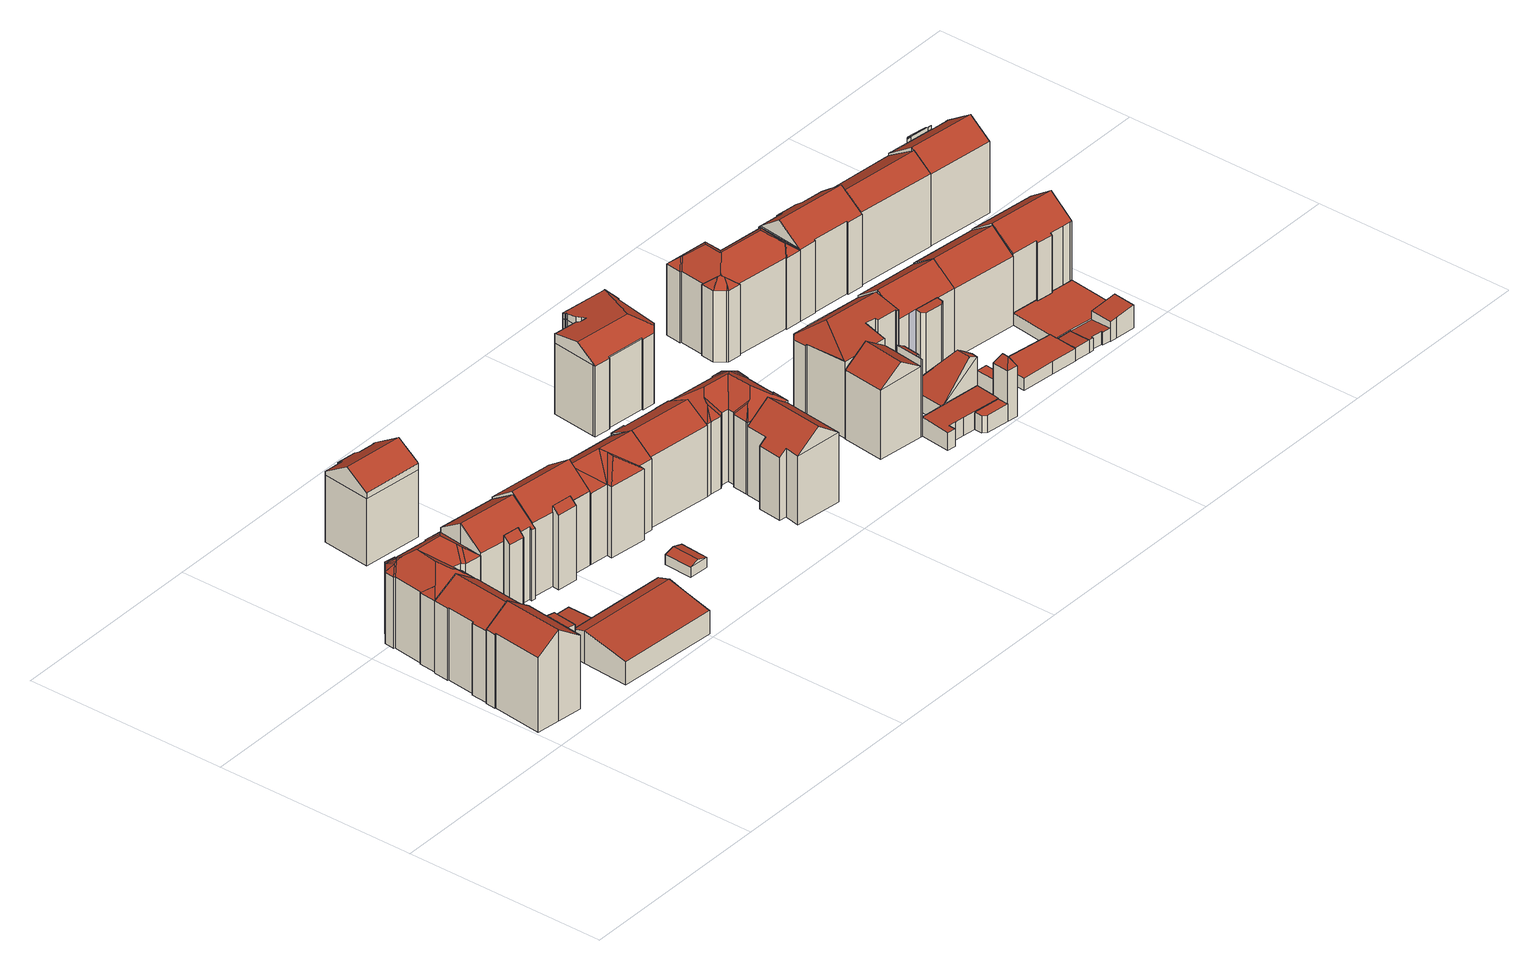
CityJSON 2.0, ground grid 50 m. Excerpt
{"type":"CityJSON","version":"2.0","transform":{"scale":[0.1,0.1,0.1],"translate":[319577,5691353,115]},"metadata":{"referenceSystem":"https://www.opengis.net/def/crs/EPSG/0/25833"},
"CityObjects":{
"building1":{"type":"Building","attributes":{"Gemeindeschluessel":14713000,"Geometrietyp2DReferenz":"3000","function":"31001_9998","roofType":"9999"},"children":["building1-1","building1-2"]},
"building1-1":{"type":"BuildingPart","attributes":{"Dachtyp_tdc":"tdcGableRoof","Dachneigung":35.08,"QualitaetDacherkennung":89,"Geometrietyp2DReferenz":"3000","roofType":"3100","measuredHeight":22.83},"parents":["building1"],"geometry":[{"type":"MultiSurface","lod":"2","boundaries":[[[0,1,2,3]],[[1,4,5,2]],[[4,6,7,5]],[[6,8,9,7]],[[8,10,11,9]],[[12,13,14,15]],[[13,16,17,14]],[[16,18,19,17]],[[18,0,3,19]],[[13,12,10,8,6]],[[6,4,1,0,18,16,13]],[[3,2,5,7,9,11,15,14,17,19]],[[15,11,10,12]]],"semantics":{"surfaces":[{"type":"WallSurface"},{"type":"RoofSurface"},{"type":"GroundSurface"},{"type":"ClosureSurface"}],"values":[0,0,0,0,0,0,0,0,0,1,1,2,3]}}]},
"building1-2":{"type":"BuildingPart","attributes":{"Dachtyp_tdc":"tdcPolyFlatRoof","Dachneigung":3.97,"QualitaetDacherkennung":92,"Geometrietyp2DReferenz":"3000","roofType":"2100","measuredHeight":18.57},"parents":["building1"],"geometry":[{"type":"MultiSurface","lod":"2","boundaries":[[[20,11,10]],[[20,21,22,11]],[[21,23,24,22]],[[23,25,26,27,24]],[[28,29,30,31,32]],[[29,33,12,15,30]],[[33,29,28,25,23,21,20]],[[11,22,24,27,31,30,15,31,27]],[[32,26,25,28]],[[31,27,26,32]],[[20,10,26,32,12,33]],[[10,11,27,26]],[[32,31,15,12]]],"semantics":{"surfaces":[{"type":"WallSurface"},{"type":"RoofSurface"},{"type":"GroundSurface"},{"type":"ClosureSurface"}],"values":[0,0,0,0,0,0,1,2,0,3,0,3,3]}}]},
"building2":{"type":"Building","attributes":{"Dachtyp_tdc":"tdcGableRoof","Gemeindeschluessel":14713000,"Dachneigung":35.53,"QualitaetDacherkennung":88,"Geometrietyp2DReferenz":"3000","function":"31001_9998","roofType":"3100","measuredHeight":21.84},"geometry":[{"type":"MultiSurface","lod":"2","boundaries":[[[34,35,36,37]],[[35,38,39,36]],[[38,40,41,39]],[[40,42,43,41]],[[42,44,45,43]],[[44,46,47,45]],[[46,48,49,47]],[[48,50,51,49]],[[50,52,53,51]],[[52,54,55,53]],[[54,56,57,55]],[[56,58,59,57]],[[58,34,37,59]],[[54,52,50,48,46,44,42,40,38,35]],[[35,34,58,56,54]],[[37,36,39,41,43,45,47,49,51,53,55,57,59]]],"semantics":{"surfaces":[{"type":"WallSurface"},{"type":"RoofSurface"},{"type":"GroundSurface"}],"values":[0,0,0,0,0,0,0,0,0,0,0,0,0,1,1,2]}}]},
"building3":{"type":"Building","attributes":{"Dachtyp_tdc":"tdcFreeFormRoof","Gemeindeschluessel":14713000,"Dachneigung":38.78,"QualitaetDacherkennung":49,"Geometrietyp2DReferenz":"3000","function":"31001_9998","roofType":"5000","measuredHeight":22.34},"geometry":[{"type":"MultiSurface","lod":"2","boundaries":[[[60,61,62,63]],[[61,64,65,62]],[[64,66,67,65]],[[66,68,69,67]],[[68,70,71,69]],[[70,72,73,71]],[[72,74,75,73]],[[74,76,77,75]],[[76,78,79,77]],[[78,80,81,79]],[[80,82,83,81]],[[82,84,85,83]],[[84,86,87,85]],[[86,88,89,87]],[[88,90,91,89]],[[90,92,93,91]],[[92,94,95,93]],[[94,96,97,95]],[[96,98,99,97]],[[98,50,100,99]],[[50,101,102,100]],[[101,103,104,102]],[[103,60,63,104]],[[105,106,103,101]],[[107,105,101,50]],[[107,50,98]],[[108,109,110,106,105,107,98,96]],[[108,96,94]],[[109,108,94,92]],[[111,112,110,109,92,90]],[[113,114,111,90,88]],[[115,113,88,86]],[[115,86,84]],[[116,117,118,114,113,115,84,82]],[[116,82,80]],[[117,116,80,78]],[[118,117,78,76]],[[119,120,112,111,114,118,76,74]],[[121,119,74,72]],[[122,121,72,70]],[[122,70,68]],[[122,119,121]],[[119,122,68]],[[119,123,120]],[[68,123,119]],[[68,124,123]],[[66,124,68]],[[124,66,64]],[[124,64,61]],[[123,124,61,60]],[[106,110,112,120,123,60,103]],[[63,62,65,67,69,71,73,75,77,79,81,83,85,87,89,91,93,95,97,99,100,102,104]]],"semantics":{"surfaces":[{"type":"WallSurface"},{"type":"RoofSurface"},{"type":"GroundSurface"}],"values":[0,0,0,0,0,0,0,0,0,0,0,0,0,0,0,0,0,0,0,0,0,0,0,1,1,1,1,1,1,1,1,1,1,1,1,1,1,1,1,1,1,1,1,1,1,1,1,1,1,1,1,2]}}]},
"building4":{"type":"Building","attributes":{"Gemeindeschluessel":14713000,"Geometrietyp2DReferenz":"3000","function":"31001_9998","roofType":"9999"},"children":["building4-1","building4-2"]},
"building4-1":{"type":"BuildingPart","attributes":{"Dachtyp_tdc":"tdcGableRoof","Dachneigung":11.48,"QualitaetDacherkennung":25,"Geometrietyp2DReferenz":"3000","roofType":"3100","measuredHeight":8.12},"parents":["building4"],"geometry":[{"type":"MultiSurface","lod":"2","boundaries":[[[125,126,127,128]],[[126,129,130,127]],[[129,131,132,130]],[[131,133,134,132]],[[133,135,136,134]],[[135,137,138,139,136]],[[140,125,128,141,142]],[[135,133,131,129,126]],[[126,125,140,137,135]],[[128,127,130,132,134,136,139,141]],[[140,142,138,137]],[[142,141,139,138]]],"semantics":{"surfaces":[{"type":"WallSurface"},{"type":"RoofSurface"},{"type":"GroundSurface"},{"type":"ClosureSurface"}],"values":[0,0,0,0,0,0,0,1,1,2,0,3]}}]},
"building4-2":{"type":"BuildingPart","attributes":{"Dachtyp_tdc":"tdcPolyFlatRoof","Dachneigung":3.43,"QualitaetDacherkennung":78,"Geometrietyp2DReferenz":"3000","roofType":"2100","measuredHeight":3.87},"parents":["building4"],"geometry":[{"type":"MultiSurface","lod":"2","boundaries":[[[143,142,141,144]],[[138,145,146,139]],[[145,143,144,146]],[[145,138,142,143]],[[144,141,139,146]],[[139,141,142,138]]],"semantics":{"surfaces":[{"type":"WallSurface"},{"type":"RoofSurface"},{"type":"GroundSurface"},{"type":"ClosureSurface"}],"values":[0,0,0,1,2,3]}}]},
"building5":{"type":"Building","attributes":{"name":"Ahmadiyya Gemeinde","Gemeindeschluessel":14713000,"Geometrietyp2DReferenz":"3000","function":"31001_3045","roofType":"9999"},"children":["building5-1","building5-2"]},
"building5-1":{"type":"BuildingPart","attributes":{"Dachtyp_tdc":"tdcPolyFlatRoof","Dachneigung":39.02,"QualitaetDacherkennung":38,"Geometrietyp2DReferenz":"3000","roofType":"2100","measuredHeight":19.57},"parents":["building5"],"geometry":[{"type":"MultiSurface","lod":"2","boundaries":[[[147,148,149]],[[147,150,151,148]],[[150,152,153,151]],[[152,154,155,153]],[[154,156,157,158,155]],[[154,152,150,147,156]],[[158,148,151,153,155]],[[147,149,157,156]],[[149,148,158,157]]],"semantics":{"surfaces":[{"type":"WallSurface"},{"type":"RoofSurface"},{"type":"GroundSurface"},{"type":"ClosureSurface"}],"values":[0,0,0,0,0,1,2,0,3]}}]},
"building5-2":{"type":"BuildingPart","attributes":{"Dachtyp_tdc":"tdcGableRoof","Dachneigung":38.33,"QualitaetDacherkennung":83,"Geometrietyp2DReferenz":"3000","roofType":"3100","measuredHeight":22.85},"parents":["building5"],"geometry":[{"type":"MultiSurface","lod":"2","boundaries":[[[159,160,161,162]],[[160,149,148,161]],[[157,163,164,158]],[[163,165,166,164]],[[165,167,168,166]],[[167,169,170,168]],[[169,171,172,170]],[[171,173,174,172]],[[173,175,176,174]],[[175,159,162,176]],[[171,169,167,165]],[[165,163,157,149,160,159,175,173,171]],[[162,161,148,158,164,166,168,170,172,174,176]],[[158,148,149,157]]],"semantics":{"surfaces":[{"type":"WallSurface"},{"type":"RoofSurface"},{"type":"GroundSurface"},{"type":"ClosureSurface"}],"values":[0,0,0,0,0,0,0,0,0,0,1,1,2,3]}}]},
"building6":{"type":"Building","attributes":{"Dachtyp_tdc":"tdcFreeFormRoof","Gemeindeschluessel":14713000,"Dachneigung":33.51,"QualitaetDacherkennung":82,"Geometrietyp2DReferenz":"3000","function":"31001_9998","roofType":"5000","measuredHeight":22.11},"geometry":[{"type":"MultiSurface","lod":"2","boundaries":[[[177,178,179,180]],[[178,181,182,179]],[[181,183,184,182]],[[183,185,186,184]],[[185,187,188,186]],[[187,189,190,188]],[[189,191,192,190]],[[191,193,194,192]],[[193,195,196,194]],[[195,197,198,196]],[[197,199,200,198]],[[199,177,180,200]],[[201,202,203,204,205]],[[206,207,183,181,208,209,203,202,210,211,212]],[[187,206,212,189]],[[189,212,211,191]],[[191,211,210,193]],[[193,210,202,201,195]],[[199,204,203,209,177]],[[177,209,208,178]],[[178,208,181]],[[185,207,206,187]],[[183,207,185]],[[197,205,204,199]],[[195,201,205,197]],[[180,179,182,184,186,188,190,192,194,196,198,200]]],"semantics":{"surfaces":[{"type":"WallSurface"},{"type":"RoofSurface"},{"type":"GroundSurface"}],"values":[0,0,0,0,0,0,0,0,0,0,0,0,1,1,0,0,0,0,0,0,0,0,0,0,0,2]}}]},
"building7":{"type":"Building","attributes":{"Gemeindeschluessel":14713000,"Geometrietyp2DReferenz":"3000","function":"31001_9998","roofType":"9999"},"children":["building7-1","building7-2"]},
"building7-1":{"type":"BuildingPart","attributes":{"Dachtyp_tdc":"tdcGableRoof","Dachneigung":39.37,"QualitaetDacherkennung":83,"Geometrietyp2DReferenz":"3000","roofType":"3100","measuredHeight":23.55},"parents":["building7"],"geometry":[{"type":"MultiSurface","lod":"2","boundaries":[[[213,214,215,216]],[[214,217,218,215]],[[219,220,174,221]],[[220,222,170,174]],[[222,213,216,170]],[[223,224,225,226]],[[217,227,214,225,224,220,219]],[[214,227,217]],[[213,226,225,214]],[[222,223,226,213]],[[220,224,223,222]],[[216,215,218,221,174,170]],[[221,218,217,219]]],"semantics":{"surfaces":[{"type":"WallSurface"},{"type":"RoofSurface"},{"type":"GroundSurface"},{"type":"ClosureSurface"}],"values":[0,0,0,0,0,1,1,0,0,0,0,2,3]}}]},
"building7-2":{"type":"BuildingPart","attributes":{"Dachtyp_tdc":"tdcPolyFlatRoof","Dachneigung":39.2,"QualitaetDacherkennung":41,"Geometrietyp2DReferenz":"3000","roofType":"2100","measuredHeight":20.17},"parents":["building7"],"geometry":[{"type":"MultiSurface","lod":"2","boundaries":[[[228,229,219,221,230]],[[231,232,233,218,217]],[[232,228,230,233]],[[232,231,229,228]],[[230,221,218,233]],[[217,219,229,231]],[[217,218,221,219]]],"semantics":{"surfaces":[{"type":"WallSurface"},{"type":"RoofSurface"},{"type":"GroundSurface"},{"type":"ClosureSurface"}],"values":[0,0,0,1,2,0,3]}}]},
"building8":{"type":"Building","attributes":{"Dachtyp_tdc":"tdcGableRoof","Gemeindeschluessel":14713000,"Dachneigung":14.8,"QualitaetDacherkennung":94,"Geometrietyp2DReferenz":"3000","function":"31001_9998","roofType":"3100","measuredHeight":3.14},"geometry":[{"type":"MultiSurface","lod":"2","boundaries":[[[234,235,236,237]],[[235,238,239,236]],[[238,240,241,239]],[[240,234,237,241]],[[238,235,242]],[[234,240,243]],[[235,234,243,242]],[[240,238,242,243]],[[237,236,239,241]]],"semantics":{"surfaces":[{"type":"WallSurface"},{"type":"RoofSurface"},{"type":"GroundSurface"}],"values":[0,0,0,0,0,0,1,1,2]}}]},
"building9":{"type":"Building","attributes":{"Dachtyp_tdc":"tdcFreeFormRoof","Gemeindeschluessel":14713000,"Dachneigung":35.91,"QualitaetDacherkennung":57,"Geometrietyp2DReferenz":"3000","function":"31001_9998","roofType":"5000","measuredHeight":22.12},"geometry":[{"type":"MultiSurface","lod":"2","boundaries":[[[244,245,246,247]],[[245,248,249,246]],[[248,250,215,249]],[[250,251,216,215]],[[251,252,253,216]],[[252,254,255,253]],[[254,256,257,255]],[[256,258,259,257]],[[258,260,261,259]],[[260,244,247,261]],[[262,263,264,265,260,258]],[[266,262,258,256]],[[266,254,252]],[[254,266,256]],[[267,263,262,266,252,251]],[[267,251,250]],[[263,245,264]],[[267,245,263]],[[267,248,245]],[[248,267,250]],[[265,264,245,244]],[[265,244,260]],[[247,246,249,215,216,253,255,257,259,261]]],"semantics":{"surfaces":[{"type":"WallSurface"},{"type":"RoofSurface"},{"type":"GroundSurface"}],"values":[0,0,0,0,0,0,0,0,0,0,1,1,0,0,1,0,1,1,1,1,1,1,2]}}]},
"building10":{"type":"Building","attributes":{"Dachtyp_tdc":"tdcFreeFormRoof","Gemeindeschluessel":14713000,"Dachneigung":32.9,"QualitaetDacherkennung":84,"Geometrietyp2DReferenz":"3000","function":"31001_9998","roofType":"5000","measuredHeight":21.57},"geometry":[{"type":"MultiSurface","lod":"2","boundaries":[[[268,269,270,271]],[[269,272,273,270]],[[272,274,275,273]],[[274,276,277,275]],[[276,278,279,277]],[[278,280,281,279]],[[280,282,283,281]],[[282,268,271,283]],[[282,284,285,268]],[[284,280,278,276,274,272,269,285]],[[282,280,284]],[[269,268,285]],[[271,270,273,275,277,279,281,283]]],"semantics":{"surfaces":[{"type":"WallSurface"},{"type":"RoofSurface"},{"type":"GroundSurface"}],"values":[0,0,0,0,0,0,0,0,1,1,0,0,2]}}]},
"building11":{"type":"Building","attributes":{"Dachtyp_tdc":"tdcFreeFormRoof","Gemeindeschluessel":14713000,"Dachneigung":38.24,"QualitaetDacherkennung":67,"Geometrietyp2DReferenz":"3000","function":"31001_9998","roofType":"5000","measuredHeight":21.79},"geometry":[{"type":"MultiSurface","lod":"2","boundaries":[[[286,287,288,289]],[[287,290,291,288]],[[290,292,293,291]],[[292,294,295,293]],[[294,296,297,295]],[[296,298,299,297]],[[298,300,301,299]],[[300,286,289,301]],[[286,300,302,303]],[[303,302,298,296,294,292,290,287]],[[287,286,303]],[[300,298,302]],[[289,288,291,293,295,297,299,301]]],"semantics":{"surfaces":[{"type":"WallSurface"},{"type":"RoofSurface"},{"type":"GroundSurface"}],"values":[0,0,0,0,0,0,0,0,1,1,0,0,2]}}]},
"building12":{"type":"Building","attributes":{"Dachtyp_tdc":"tdcFreeFormRoof","Gemeindeschluessel":14713000,"Dachneigung":35.69,"QualitaetDacherkennung":52,"Geometrietyp2DReferenz":"3000","function":"31001_9998","roofType":"5000","measuredHeight":21.99},"geometry":[{"type":"MultiSurface","lod":"2","boundaries":[[[304,305,306,307]],[[305,308,309,306]],[[308,310,311,309]],[[310,312,283,311]],[[312,313,281,283]],[[313,314,315,281]],[[314,316,317,315]],[[316,318,319,317]],[[318,320,321,319]],[[320,322,323,321]],[[322,324,325,323]],[[324,326,327,325]],[[326,328,329,327]],[[328,330,331,329]],[[330,332,301,331]],[[332,333,299,301]],[[333,334,335,299]],[[334,336,337,335]],[[336,338,339,337]],[[338,304,307,339]],[[340,341,338,336]],[[334,340,336]],[[340,334,333]],[[342,343,344,341,340,333,332]],[[342,332,330]],[[343,342,330,328]],[[345,346,347,344,343,328,326]],[[348,345,326,324]],[[348,324,322]],[[349,350,351,346,345,348,322,320]],[[349,320,318]],[[350,349,318,316]],[[351,350,316,314]],[[352,353,347,346,351,314,313]],[[354,355,352,313,312]],[[354,310,308]],[[310,354,312]],[[355,354,308,305]],[[353,352,355,305,304]],[[341,344,347,353,304,338]],[[307,306,309,311,283,281,315,317,319,321,323,325,327,329,331,301,299,335,337,339]]],"semantics":{"surfaces":[{"type":"WallSurface"},{"type":"RoofSurface"},{"type":"GroundSurface"}],"values":[0,0,0,0,0,0,0,0,0,0,0,0,0,0,0,0,0,0,0,0,1,1,1,1,1,1,1,1,1,1,1,1,1,1,1,1,1,1,1,1,2]}}]},
"building13":{"type":"Building","attributes":{"Dachtyp_tdc":"tdcFreeFormRoof","Gemeindeschluessel":14713000,"Dachneigung":10.17,"QualitaetDacherkennung":32,"Geometrietyp2DReferenz":"3000","function":"31001_9998","roofType":"5000","measuredHeight":21.21},"geometry":[{"type":"MultiSurface","lod":"2","boundaries":[[[356,357,358,359]],[[357,360,361,358]],[[360,362,363,361]],[[362,364,365,363]],[[364,366,367,365]],[[366,368,369,367]],[[368,370,371,369]],[[370,372,373,371]],[[372,374,375,373]],[[374,376,377,375]],[[376,378,379,377]],[[378,380,381,379]],[[380,382,383,381]],[[382,384,385,383]],[[384,386,387,385]],[[386,388,389,387]],[[388,390,391,389]],[[390,392,393,391]],[[394,395,396,397,398,399]],[[397,400,401,402,403,404,405,406,407,408,409,410,411,412,413,398]],[[414,415,416,417,399,398,413,418,360,357]],[[362,418,413,412,364]],[[360,418,362]],[[419,415,414,356]],[[356,414,357]],[[416,415,419]],[[364,412,411,366]],[[366,411,410,368]],[[368,410,409,370]],[[370,409,408,372]],[[372,408,407,374]],[[374,407,406,376]],[[376,406,405,378]],[[378,405,404,380]],[[380,404,403,382]],[[382,403,402,384]],[[384,402,401,386]],[[388,400,397,390]],[[386,401,400,388]],[[390,397,396,392]],[[392,396,395,420]],[[420,395,394,421]],[[421,394,399,417]],[[359,358,361,363,365,367,369,371,373,375,377,379,381,383,385,387,389,391,393,422,423,424,425,426]],[[392,420,422,393]],[[420,421,423,422]],[[421,417,424,423]],[[417,416,425,424]],[[416,419,426,425]],[[419,356,359,426]]],"semantics":{"surfaces":[{"type":"WallSurface"},{"type":"RoofSurface"},{"type":"GroundSurface"}],"values":[0,0,0,0,0,0,0,0,0,0,0,0,0,0,0,0,0,0,1,1,1,0,0,0,0,0,0,0,0,0,0,0,0,0,0,0,0,0,0,0,0,0,0,2,0,0,0,0,0,0]}}]},
"building14":{"type":"Building","attributes":{"Gemeindeschluessel":14713000,"Geometrietyp2DReferenz":"3000","function":"31001_9998","roofType":"9999"},"children":["building14-1","building14-2"]},
"building14-1":{"type":"BuildingPart","attributes":{"Dachtyp_tdc":"tdcPolyFlatRoof","Dachneigung":31.78,"QualitaetDacherkennung":61,"Geometrietyp2DReferenz":"3000","roofType":"2100","measuredHeight":19.52},"parents":["building14"],"geometry":[{"type":"MultiSurface","lod":"2","boundaries":[[[427,428,429,430,431]],[[428,432,433,429]],[[432,434,435,433]],[[434,436,437,435]],[[436,438,439,440,437]],[[438,436,434,432,428,427]],[[430,429,433,435,437,440]],[[431,439,438,427]],[[430,440,439,431]]],"semantics":{"surfaces":[{"type":"WallSurface"},{"type":"RoofSurface"},{"type":"GroundSurface"},{"type":"ClosureSurface"}],"values":[0,0,0,0,0,1,2,0,3]}}]},
"building14-2":{"type":"BuildingPart","attributes":{"Dachtyp_tdc":"tdcGableRoof","Dachneigung":36.08,"QualitaetDacherkennung":79,"Geometrietyp2DReferenz":"3000","roofType":"3100","measuredHeight":21.63},"parents":["building14"],"geometry":[{"type":"MultiSurface","lod":"2","boundaries":[[[439,441,442,440]],[[441,443,444,442]],[[443,445,446,444]],[[441,439,447]],[[445,443,448]],[[439,431,445,448,447]],[[443,441,447,448]],[[446,430,440,442,444]],[[431,430,446,445]],[[439,440,430,431]]],"semantics":{"surfaces":[{"type":"WallSurface"},{"type":"RoofSurface"},{"type":"GroundSurface"},{"type":"ClosureSurface"}],"values":[0,0,0,0,0,1,1,2,0,3]}}]},
"building15":{"type":"Building","attributes":{"Dachtyp_tdc":"tdcFreeFormRoof","Gemeindeschluessel":14713000,"Dachneigung":10.86,"QualitaetDacherkennung":34,"Geometrietyp2DReferenz":"3000","function":"31001_9998","roofType":"5000","measuredHeight":21.41},"geometry":[{"type":"MultiSurface","lod":"2","boundaries":[[[449,450,451,452]],[[450,453,454,451]],[[453,455,456,454]],[[455,457,458,456]],[[457,459,460,458]],[[459,461,462,460]],[[461,463,464,462]],[[463,465,466,464]],[[465,467,468,466]],[[467,469,470,468]],[[469,471,472,470]],[[471,473,474,472]],[[473,475,476,474]],[[475,477,478,476]],[[477,479,480,478]],[[479,481,482,480]],[[481,483,484,482]],[[483,449,452,484]],[[485,486,455,453,450,449,487]],[[481,479,477,475,473,471,469,467,488,485,487,483]],[[488,465,463,461,459,457,486,485]],[[449,483,487]],[[457,455,486]],[[467,465,488]],[[452,451,454,456,458,460,462,464,466,468,470,472,474,476,478,480,482,484]]],"semantics":{"surfaces":[{"type":"WallSurface"},{"type":"RoofSurface"},{"type":"GroundSurface"}],"values":[0,0,0,0,0,0,0,0,0,0,0,0,0,0,0,0,0,0,1,1,1,0,0,0,2]}}]},
"building16":{"type":"Building","attributes":{"Gemeindeschluessel":14713000,"Geometrietyp2DReferenz":"3000","function":"31001_9998","roofType":"9999"},"children":["building16-1","building16-2","building16-3"]},
"building16-1":{"type":"BuildingPart","attributes":{"Dachtyp_tdc":"tdcPolyFlatRoof","Dachneigung":0,"QualitaetDacherkennung":56,"Geometrietyp2DReferenz":"3000","roofType":"1000","measuredHeight":4.3},"parents":["building16"],"geometry":[{"type":"MultiSurface","lod":"2","boundaries":[[[489,490,491,492]],[[493,494,495,496]],[[494,489,492,495]],[[494,493,497,490,489]],[[492,491,498,496,495]],[[498,491,490,497]],[[496,498,497,493]]],"semantics":{"surfaces":[{"type":"WallSurface"},{"type":"RoofSurface"},{"type":"GroundSurface"},{"type":"ClosureSurface"}],"values":[0,0,0,1,2,3,3]}}]},
"building16-2":{"type":"BuildingPart","attributes":{"Dachtyp_tdc":"tdcPolyFlatRoof","Dachneigung":3.03,"QualitaetDacherkennung":76,"Geometrietyp2DReferenz":"3000","roofType":"2100","measuredHeight":4.81},"parents":["building16"],"geometry":[{"type":"MultiSurface","lod":"2","boundaries":[[[499,500,501,491,490]],[[500,502,503,501]],[[502,504,505,503]],[[504,506,507,505]],[[506,508,509,507]],[[508,510,511,509]],[[510,512,513,511]],[[512,514,515,513]],[[514,516,517,515]],[[514,512,510,508,506,504,502,500,499,518,516]],[[517,498,491,501,503,505,507,509,511,513,515]],[[517,516,518,497,498]],[[490,497,518,499]],[[490,491,498,497]]],"semantics":{"surfaces":[{"type":"WallSurface"},{"type":"RoofSurface"},{"type":"GroundSurface"},{"type":"ClosureSurface"}],"values":[0,0,0,0,0,0,0,0,0,1,2,3,0,3]}}]},
"building16-3":{"type":"BuildingPart","attributes":{"Dachtyp_tdc":"tdcFreeFormRoof","Dachneigung":61.7,"QualitaetDacherkennung":23,"Geometrietyp2DReferenz":"3000","roofType":"5000","measuredHeight":15.04},"parents":["building16"],"geometry":[{"type":"MultiSurface","lod":"2","boundaries":[[[519,520,493,496,521]],[[522,523,524,517,516]],[[523,525,526,524]],[[525,519,521,526]],[[527,520,519]],[[528,527,519,525]],[[525,523,522,528]],[[527,528,522,520]],[[521,496,498,517,524,526]],[[516,518,497,493,520,522]],[[498,496,493,497]],[[516,517,498,497,518]]],"semantics":{"surfaces":[{"type":"WallSurface"},{"type":"RoofSurface"},{"type":"GroundSurface"},{"type":"ClosureSurface"}],"values":[0,0,0,0,1,1,1,1,2,0,3,3]}}]},
"building17":{"type":"Building","attributes":{"Dachtyp_tdc":"tdcFreeFormRoof","Gemeindeschluessel":14713000,"Dachneigung":48.2,"QualitaetDacherkennung":17,"Geometrietyp2DReferenz":"3000","function":"31001_9998","roofType":"5000","measuredHeight":13.08},"geometry":[{"type":"MultiSurface","lod":"2","boundaries":[[[529,530,531,513]],[[530,532,533,531]],[[532,534,535,533]],[[534,536,537,535]],[[536,538,515,537]],[[538,529,513,515]],[[539,540,532,530,529]],[[538,536,534,540,539]],[[529,538,539]],[[534,532,540]],[[513,531,533,535,537,515]]],"semantics":{"surfaces":[{"type":"WallSurface"},{"type":"RoofSurface"},{"type":"GroundSurface"}],"values":[0,0,0,0,0,0,1,1,0,0,2]}}]},
"building18":{"type":"Building","attributes":{"Dachtyp_tdc":"tdcPolyFlatRoof","Gemeindeschluessel":14713000,"Dachneigung":0,"QualitaetDacherkennung":0,"Geometrietyp2DReferenz":"3000","BezugspunktDach":"2000","function":"31001_9998","measuredHeight":8.32},"geometry":[{"type":"MultiSurface","lod":"2","boundaries":[[[541,542,543,544,545]],[[545,544,546,547]],[[544,543,548,546]],[[543,542,549,548]],[[542,541,550,549]],[[541,545,547,550]],[[547,546,548,549,550]]],"semantics":{"surfaces":[{"type":"RoofSurface"},{"type":"WallSurface"},{"type":"GroundSurface"}],"values":[0,1,1,1,1,1,2]}}]},
"building19":{"type":"Building","attributes":{"Dachtyp_tdc":"tdcFreeFormRoof","Gemeindeschluessel":14713000,"Dachneigung":41.2,"QualitaetDacherkennung":35,"Geometrietyp2DReferenz":"3000","function":"31001_9998","roofType":"5000","measuredHeight":22.74},"geometry":[{"type":"MultiSurface","lod":"2","boundaries":[[[551,552,553,554]],[[552,555,556,553]],[[555,557,558,556]],[[557,559,560,558]],[[559,561,562,560]],[[561,563,564,562]],[[563,565,566,564]],[[565,567,568,566]],[[567,569,570,568]],[[569,571,572,570]],[[571,573,574,572]],[[573,575,576,574]],[[575,577,578,576]],[[577,579,580,578]],[[579,581,582,580]],[[581,583,584,582]],[[583,551,554,584]],[[585,586,587,583,581]],[[585,581,579]],[[586,585,579,577]],[[588,589,590,591,587,586,577,575]],[[592,588,575,573]],[[592,573,571]],[[593,594,595,589,588,592,571,569]],[[593,569,567]],[[594,593,567,565]],[[595,594,565,563]],[[596,597,590,589,595,563,561]],[[598,596,561,559]],[[598,559,557]],[[555,596,557]],[[552,596,555]],[[596,552,597]],[[557,596,598]],[[591,590,597,552,551]],[[587,591,551,583]],[[554,553,556,558,560,562,564,566,568,570,572,574,576,578,580,582,584]]],"semantics":{"surfaces":[{"type":"WallSurface"},{"type":"RoofSurface"},{"type":"GroundSurface"}],"values":[0,0,0,0,0,0,0,0,0,0,0,0,0,0,0,0,0,1,1,1,1,1,1,1,1,1,1,1,1,1,1,1,1,1,1,1,2]}}]},
"building20":{"type":"Building","attributes":{"Gemeindeschluessel":14713000,"Geometrietyp2DReferenz":"3000","function":"31001_9998","roofType":"9999"},"children":["building20-1","building20-2"]},
"building20-1":{"type":"BuildingPart","attributes":{"Dachtyp_tdc":"tdcPolyFlatRoof","Dachneigung":6.93,"QualitaetDacherkennung":54,"Geometrietyp2DReferenz":"3000","roofType":"2100","measuredHeight":17.77},"parents":["building20"],"geometry":[{"type":"MultiSurface","lod":"2","boundaries":[[[599,600,601,602]],[[603,604,605]],[[606,607,608,609,610]],[[607,611,612,608]],[[611,613,614,612]],[[613,599,602,614]],[[613,611,607,606,600,603,600,599]],[[602,601,605,601,609,608,612,614]],[[600,603,605,601]],[[610,615,600,606]],[[601,605,604,615]],[[615,604,603,600]],[[601,615,610,609]]],"semantics":{"surfaces":[{"type":"WallSurface"},{"type":"RoofSurface"},{"type":"GroundSurface"},{"type":"ClosureSurface"}],"values":[0,0,0,0,0,0,1,2,3,0,3,3,3]}}]},
"building20-2":{"type":"BuildingPart","attributes":{"Dachtyp_tdc":"tdcGableRoof","Dachneigung":35.84,"QualitaetDacherkennung":80,"Geometrietyp2DReferenz":"3000","roofType":"3100","measuredHeight":21.99},"parents":["building20"],"geometry":[{"type":"MultiSurface","lod":"2","boundaries":[[[616,610,609,617]],[[618,619,620,621,622,623,624]],[[624,625,604,615,610,616,626,618]],[[609,601,605,627,628,629,630,631,632,633,634,635,617]],[[604,625,627,605]],[[625,624,628,627]],[[624,623,629,628]],[[623,622,630,629]],[[622,621,631,630]],[[621,620,632,631]],[[620,619,633,632]],[[619,618,634,633]],[[618,626,635,634]],[[626,616,617,635]],[[605,601,615,604]],[[601,609,610,615]]],"semantics":{"surfaces":[{"type":"WallSurface"},{"type":"RoofSurface"},{"type":"GroundSurface"},{"type":"ClosureSurface"}],"values":[0,1,1,2,0,0,0,0,0,0,0,0,0,0,3,3]}}]},
"building21":{"type":"Building","attributes":{"Dachtyp_tdc":"tdcGableRoof","Gemeindeschluessel":14713000,"Dachneigung":37.97,"QualitaetDacherkennung":85,"Geometrietyp2DReferenz":"3000","function":"31001_9998","roofType":"3100","measuredHeight":22.07},"geometry":[{"type":"MultiSurface","lod":"2","boundaries":[[[636,637,638,633]],[[637,639,640,638]],[[639,641,635,640]],[[641,636,633,635]],[[639,637,642]],[[636,641,643]],[[637,636,643,642]],[[641,639,642,643]],[[633,638,640,635]]],"semantics":{"surfaces":[{"type":"WallSurface"},{"type":"RoofSurface"},{"type":"GroundSurface"}],"values":[0,0,0,0,0,0,1,1,2]}}]},
"building22":{"type":"Building","attributes":{"Dachtyp_tdc":"tdcPolyFlatRoof","Gemeindeschluessel":14713000,"Dachneigung":5.14,"QualitaetDacherkennung":79,"Geometrietyp2DReferenz":"3000","function":"31001_9998","roofType":"2100","measuredHeight":3.2},"geometry":[{"type":"MultiSurface","lod":"2","boundaries":[[[644,645,646,647]],[[645,648,649,646]],[[648,650,651,649]],[[650,644,647,651]],[[650,648,645,644]],[[647,646,649,651]]],"semantics":{"surfaces":[{"type":"WallSurface"},{"type":"RoofSurface"},{"type":"GroundSurface"}],"values":[0,0,0,0,1,2]}}]},
"building23":{"type":"Building","attributes":{"Dachtyp_tdc":"tdcFreeFormRoof","Gemeindeschluessel":14713000,"Dachneigung":37.91,"QualitaetDacherkennung":77,"Geometrietyp2DReferenz":"3000","function":"31001_9998","roofType":"5000","measuredHeight":22.34},"geometry":[{"type":"MultiSurface","lod":"2","boundaries":[[[652,653,654,655]],[[653,656,657,654]],[[656,658,659,657]],[[658,660,661,659]],[[660,662,663,661]],[[662,664,665,663]],[[664,666,667,665]],[[666,668,669,667]],[[668,670,671,669]],[[670,672,558,671]],[[672,673,556,558]],[[673,674,553,556]],[[674,675,676,553]],[[675,677,678,676]],[[677,679,680,678]],[[679,681,682,680]],[[681,652,655,682]],[[683,658,656,653,652,681,679,677,675,674,684]],[[670,668,666,664,662,660,683,684,673,672]],[[660,658,683]],[[674,673,684]],[[655,654,657,659,661,663,665,667,669,671,558,556,553,676,678,680,682]]],"semantics":{"surfaces":[{"type":"WallSurface"},{"type":"RoofSurface"},{"type":"GroundSurface"}],"values":[0,0,0,0,0,0,0,0,0,0,0,0,0,0,0,0,0,1,1,0,0,2]}}]},
"building24":{"type":"Building","attributes":{"Gemeindeschluessel":14713000,"Geometrietyp2DReferenz":"3000","function":"31001_9998","roofType":"9999"},"children":["building24-1","building24-2","building24-3"]},
"building24-1":{"type":"BuildingPart","attributes":{"Dachtyp_tdc":"tdcPolyFlatRoof","Dachneigung":0,"QualitaetDacherkennung":85,"Geometrietyp2DReferenz":"3000","roofType":"1000","measuredHeight":3.13},"parents":["building24"],"geometry":[{"type":"MultiSurface","lod":"2","boundaries":[[[685,686,687,688,689]],[[690,691,692,693,694]],[[691,695,696,692]],[[695,697,698,696]],[[697,685,689,698]],[[697,695,691,690,699,686,685]],[[689,688,700,693,692,696,698]],[[701,687,686,699]],[[701,700,688,687]],[[694,701,699,690]],[[694,693,700,701]]],"semantics":{"surfaces":[{"type":"WallSurface"},{"type":"RoofSurface"},{"type":"GroundSurface"},{"type":"ClosureSurface"}],"values":[0,0,0,0,0,1,2,0,3,0,3]}}]},
"building24-2":{"type":"BuildingPart","attributes":{"Dachtyp_tdc":"tdcPolyFlatRoof","Dachneigung":7.92,"QualitaetDacherkennung":60,"Geometrietyp2DReferenz":"3000","roofType":"2100","measuredHeight":5.81},"parents":["building24"],"geometry":[{"type":"MultiSurface","lod":"2","boundaries":[[[702,703,704,705,706]],[[703,707,708,704]],[[707,709,710,708]],[[709,711,712,713,710]],[[709,707,703,702,711]],[[713,705,704,708,710]],[[706,712,711,702]],[[706,705,713,712]]],"semantics":{"surfaces":[{"type":"WallSurface"},{"type":"RoofSurface"},{"type":"GroundSurface"},{"type":"ClosureSurface"}],"values":[0,0,0,0,1,2,0,3]}}]},
"building24-3":{"type":"BuildingPart","attributes":{"Dachtyp_tdc":"tdcPolyFlatRoof","Dachneigung":0,"QualitaetDacherkennung":0,"Geometrietyp2DReferenz":"3000","roofType":"9999","measuredHeight":3},"parents":["building24"],"geometry":[{"type":"MultiSurface","lod":"2","boundaries":[[[706,714,715,716,717,718,719,720,721,722,687,701,694,723,712]],[[712,723,724,713]],[[723,694,693,724]],[[687,722,725,688]],[[722,721,726,725]],[[721,720,727,726]],[[720,719,728,727]],[[719,718,729,728]],[[718,717,730,729]],[[717,716,731,730]],[[716,715,732,731]],[[715,714,733,732]],[[714,706,705,733]],[[713,724,693,700,688,725,726,727,728,729,730,731,732,733,705]],[[700,693,694,701]],[[688,700,701,687]],[[713,705,706,712]]],"semantics":{"surfaces":[{"type":"RoofSurface"},{"type":"WallSurface"},{"type":"GroundSurface"},{"type":"ClosureSurface"}],"values":[0,1,1,1,1,1,1,1,1,1,1,1,1,2,3,3,3]}}]},
"building25":{"type":"Building","attributes":{"Dachtyp_tdc":"tdcPolyFlatRoof","Gemeindeschluessel":14713000,"Dachneigung":5.15,"QualitaetDacherkennung":81,"Geometrietyp2DReferenz":"3000","function":"31001_9998","roofType":"2100","measuredHeight":3.25},"geometry":[{"type":"MultiSurface","lod":"2","boundaries":[[[734,735,736,737]],[[735,645,646,736]],[[645,644,647,646]],[[644,738,739,647]],[[738,740,741,739]],[[740,742,743,741]],[[742,744,745,743]],[[744,734,737,745]],[[744,742,740,738,644,645,735,734]],[[737,736,646,647,739,741,743,745]]],"semantics":{"surfaces":[{"type":"WallSurface"},{"type":"RoofSurface"},{"type":"GroundSurface"}],"values":[0,0,0,0,0,0,0,0,1,2]}}]},
"building26":{"type":"Building","attributes":{"Dachtyp_tdc":"tdcGableRoof","Gemeindeschluessel":14713000,"Dachneigung":37.44,"QualitaetDacherkennung":86,"Geometrietyp2DReferenz":"3000","function":"31001_9998","roofType":"3100","measuredHeight":22.51},"geometry":[{"type":"MultiSurface","lod":"2","boundaries":[[[746,747,748,749]],[[747,750,751,748]],[[750,752,753,751]],[[752,754,755,753]],[[754,756,640,755]],[[756,757,758,640]],[[757,759,638,758]],[[759,760,761,638]],[[760,762,763,761]],[[762,764,765,763]],[[764,766,767,765]],[[766,746,749,767]],[[762,760,759,757]],[[757,756,754,752,750,747,746,766,764,762]],[[749,748,751,753,755,640,758,638,761,763,765,767]]],"semantics":{"surfaces":[{"type":"WallSurface"},{"type":"RoofSurface"},{"type":"GroundSurface"}],"values":[0,0,0,0,0,0,0,0,0,0,0,0,1,1,2]}}]},
"building27":{"type":"Building","attributes":{"Dachtyp_tdc":"tdcGableRoof","Gemeindeschluessel":14713000,"Dachneigung":33.8,"QualitaetDacherkennung":78,"Geometrietyp2DReferenz":"3000","function":"31001_9998","roofType":"3100","measuredHeight":21.66},"geometry":[{"type":"MultiSurface","lod":"2","boundaries":[[[768,769,770,771]],[[769,772,773,770]],[[772,774,775,773]],[[774,768,771,775]],[[772,769,776]],[[768,774,777]],[[769,768,777,776]],[[774,772,776,777]],[[771,770,773,775]]],"semantics":{"surfaces":[{"type":"WallSurface"},{"type":"RoofSurface"},{"type":"GroundSurface"}],"values":[0,0,0,0,0,0,1,1,2]}}]},
"building28":{"type":"Building","attributes":{"Gemeindeschluessel":14713000,"Geometrietyp2DReferenz":"3000","function":"31001_9998","roofType":"9999"},"children":["building28-1","building28-2"]},
"building28-1":{"type":"BuildingPart","attributes":{"Dachtyp_tdc":"tdcGableRoof","Dachneigung":35.28,"QualitaetDacherkennung":80,"Geometrietyp2DReferenz":"3000","roofType":"3100","measuredHeight":21.95},"parents":["building28"],"geometry":[{"type":"MultiSurface","lod":"2","boundaries":[[[778,779,780,781]],[[779,782,783,780]],[[784,785,786,787]],[[785,788,789,786]],[[788,790,791,789]],[[790,792,793,791]],[[792,794,795,793]],[[794,796,797,795]],[[796,798,799,797]],[[798,800,801,799]],[[800,802,803,801]],[[802,778,781,803]],[[798,796,794,792]],[[792,790,788,785,784,804,782,779,778,802,800,798]],[[781,780,783,787,786,789,791,793,795,797,799,801,803]],[[804,787,783,782]],[[784,787,804]]],"semantics":{"surfaces":[{"type":"WallSurface"},{"type":"RoofSurface"},{"type":"GroundSurface"},{"type":"ClosureSurface"}],"values":[0,0,0,0,0,0,0,0,0,0,0,0,1,1,2,3,3]}}]},
"building28-2":{"type":"BuildingPart","attributes":{"Dachtyp_tdc":"tdcPolyFlatRoof","Dachneigung":31.93,"QualitaetDacherkennung":60,"Geometrietyp2DReferenz":"3000","roofType":"2100","measuredHeight":18.4},"parents":["building28"],"geometry":[{"type":"MultiSurface","lod":"2","boundaries":[[[805,806,807,783,782]],[[806,808,809,807]],[[808,810,811,809]],[[810,812,813,811]],[[812,814,815,813]],[[814,816,817,815]],[[816,818,784,787,817]],[[819,820,818,816,814,812,810,808,806,805]],[[807,809,811,813,815,817,787,783]],[[804,784,818,820]],[[804,787,784]],[[782,804,820,819]],[[782,783,787,804]],[[805,782,819]]],"semantics":{"surfaces":[{"type":"WallSurface"},{"type":"RoofSurface"},{"type":"GroundSurface"},{"type":"ClosureSurface"}],"values":[0,0,0,0,0,0,0,1,2,0,3,0,3,0]}}]}
},
"vertices":[
[20,190,192],[23,216,192],[23,216,7],[20,190,7],[25,216,193],[25,216,7],[84,209,235],[84,209,7],[145,202,192],[145,202,7],[139,149,192],[139,149,7],[127,52,192],[67,60,235],[67,60,7],[127,52,7],[8,67,194],[8,67,7],[22,190,194],[22,190,7],
[139,149,193],[160,146,191],[160,146,7],[153,86,191],[153,86,7],[131,88,193],[131,88,192],[131,88,7],[128,60,193],[127,54,193],[127,54,7],[128,60,7],[128,60,192],[127,52,193],
[145,202,185],[85,209,228],[85,209,9],[145,202,9],[25,216,190],[25,216,9],[23,216,189],[23,216,9],[27,256,188],[27,256,9],[30,256,190],[30,256,9],[38,327,190],[38,327,9],[36,328,189],[36,328,9],[40,366,189],[40,366,9],[43,366,190],[43,366,9],[102,359,228],[102,359,9],[157,352,188],[157,352,9],[162,352,185],[162,352,9],
[57,483,189],[54,484,189],[54,484,11],[57,483,11],[57,510,189],[57,510,11],[60,512,189],[60,512,11],[83,530,189],[83,530,11],[86,534,189],[86,534,11],[114,530,189],[114,530,11],[114,527,189],[114,527,11],[200,516,189],[200,516,11],[201,519,189],[201,519,11],[242,514,189],[242,514,11],[242,511,189],[242,511,11],[227,394,189],[227,394,11],[185,400,189],[185,400,11],[180,409,189],[180,409,11],[160,412,189],[160,412,11],[158,397,189],[158,397,11],[161,391,189],[161,391,11],[157,352,189],[157,352,11],[43,366,189],[43,366,11],[40,366,11],[45,407,189],[45,407,11],[48,407,189],[48,407,11],[63,384,206],[66,384,206],[44,369,191],[132,383,212],[124,388,215],[104,414,233],[115,472,232],[112,470,234],[201,438,214],[181,464,233],[203,425,211],[239,511,192],[218,495,207],[217,492,207],[90,506,208],[93,494,217],[93,513,205],[90,522,198],[82,500,207],[76,499,205],
[518,158,79],[515,126,90],[515,126,8],[518,158,8],[512,86,81],[512,86,8],[505,12,66],[505,12,8],[252,32,66],[252,32,8],[261,146,90],[261,146,8],[264,178,79],[264,178,47],[264,178,8],[354,171,79],[354,171,8],[354,171,47],
[362,270,41],[362,270,8],[271,278,41],[271,278,8],
[333,380,208],[333,380,12],[333,380,194],[330,362,193],[330,362,12],[328,362,193],[328,362,12],[290,368,193],[290,368,12],[292,385,208],[292,385,194],[292,385,12],
[365,369,189],[366,375,194],[366,375,12],[365,369,12],[227,394,195],[227,394,12],[234,452,241],[234,452,12],[242,511,201],[242,511,12],[390,494,199],[390,494,12],[383,433,241],[383,433,12],[376,375,194],[376,375,12],[375,368,188],[375,368,12],
[264,833,181],[312,827,181],[312,827,13],[264,833,13],[314,840,182],[314,840,13],[364,835,181],[364,835,13],[362,821,181],[362,821,13],[405,816,181],[405,816,13],[405,819,181],[405,819,13],[408,819,181],[408,819,13],[412,818,181],[412,818,13],[399,700,181],[399,700,13],[398,695,181],[398,695,13],[249,712,181],[249,712,13],[399,700,200],[404,751,234],[256,768,234],[249,712,197],[398,695,197],[405,816,191],[362,821,191],[312,827,191],[264,833,190],[412,818,189],[408,819,189],[405,819,189],
[553,474,198],[538,355,198],[538,355,12],[553,474,12],[483,362,198],[483,362,12],[432,368,198],[376,375,198],[432,368,12],[390,494,198],[390,494,205],[383,435,248],[546,415,248],[553,474,205],[483,362,199],
[430,350,199],[432,368,214],[430,350,12],[483,362,214],[480,344,199],[480,344,12],
[633,165,38],[638,235,38],[638,235,13],[633,165,13],[688,232,38],[688,232,13],[683,162,38],[683,162,13],[663,234,45],[658,164,45],
[588,336,190],[589,349,190],[589,349,12],[588,336,12],[544,355,190],[544,355,12],[538,355,190],[553,474,190],[732,453,190],[732,453,12],[719,340,190],[719,340,12],[718,335,190],[718,335,12],[683,339,190],[683,339,12],[681,325,190],[681,325,12],[633,405,233],[632,405,233],[642,392,225],[639,373,225],[725,394,233],[546,415,234],
[719,340,192],[732,453,197],[732,453,13],[719,340,13],[769,449,197],[769,449,13],[769,446,198],[769,446,13],[859,435,198],[859,435,13],[859,438,196],[859,438,13],[896,434,196],[896,434,13],[882,320,192],[882,320,13],[889,377,229],[725,397,229],
[1037,97,187],[920,111,184],[920,111,13],[1037,97,13],[926,147,185],[926,147,13],[908,150,170],[908,150,13],[915,208,171],[915,208,13],[933,206,185],[933,206,13],[939,259,185],[939,259,13],[1054,245,188],[1054,245,13],[997,252,230],[979,104,230],
[952,320,194],[934,323,194],[934,323,13],[952,320,13],[923,316,194],[923,316,13],[895,319,194],[895,319,13],[882,320,194],[896,434,194],[1024,418,194],[1024,418,13],[1024,420,194],[1024,420,13],[1051,417,194],[1051,417,13],[1053,415,194],[1053,415,13],[1072,391,194],[1072,391,13],[1068,361,194],[1068,361,13],[1065,361,194],[1065,361,13],[1056,288,194],[1056,288,13],[1059,287,194],[1059,287,13],[1054,245,194],[939,259,194],[940,264,194],[940,264,13],[944,300,194],[944,300,13],[951,305,194],[951,305,13],[971,284,214],[983,287,217],[1036,268,208],[1034,268,208],[1005,305,232],[1043,387,211],[1036,385,216],[1010,364,233],[1048,384,210],[1046,409,200],[1041,399,207],[1042,395,208],[942,375,232],[1008,366,232],[916,347,215],[925,362,221],
[947,632,191],[947,629,191],[947,629,14],[947,632,14],[905,634,191],[905,634,14],[906,640,191],[906,640,14],[919,751,191],[919,751,14],[923,750,191],[923,750,14],[979,743,191],[979,743,14],[985,736,191],[985,736,14],[1002,734,191],[1002,734,14],[1003,748,191],[1003,748,14],[997,757,191],[997,757,14],[1000,782,191],[1000,782,14],[1001,787,191],[1001,787,14],[998,787,191],[998,787,14],[999,794,191],[999,794,14],[1001,793,191],[1001,793,14],[1115,779,191],[1115,779,14],[1119,779,191],[1119,779,14],[1114,739,191],[1114,739,14],[1100,633,193],[1111,739,203],[1114,739,202],[1119,779,205],[1054,667,227],[1088,624,199],[1115,779,205],[1001,793,205],[999,794,205],[998,787,206],[1001,787,206],[1000,782,207],[997,757,212],[1003,748,213],[1002,734,216],[985,736,216],[979,743,215],[923,750,215],[919,751,215],[911,684,227],[947,632,193],[1043,621,193],[1043,617,191],[1075,614,191],[906,640,195],[1043,621,191],[1111,739,191],[1100,633,191],[1111,739,14],[1100,633,14],[1075,614,14],[1043,617,14],[1043,621,14],
[1334,182,208],[1355,179,196],[1355,179,13],[1334,182,13],[1334,182,190],[1350,136,195],[1350,136,13],[1331,129,206],[1331,129,13],[1329,110,206],[1329,110,13],[1326,110,208],[1326,110,190],[1326,110,13],
[1210,124,186],[1210,124,13],[1223,228,186],[1223,228,13],[1338,216,190],[1338,216,13],[1269,117,229],[1282,222,229],
[1236,340,194],[1233,340,192],[1233,340,14],[1236,340,14],[1238,376,188],[1238,376,14],[1240,378,189],[1240,378,14],[1257,390,187],[1257,390,14],[1259,393,185],[1259,393,14],[1297,389,185],[1297,389,14],[1297,386,188],[1297,386,14],[1441,369,188],[1441,369,14],[1427,251,215],[1427,251,14],[1421,251,215],[1421,251,14],[1422,255,216],[1422,255,14],[1372,261,216],[1372,261,14],[1372,268,217],[1372,268,14],[1345,272,218],[1345,272,14],[1339,220,207],[1339,220,14],[1338,216,207],[1338,216,14],[1223,228,206],[1223,228,14],[1291,333,228],[1249,384,193],[1223,233,207],[1435,316,228],
[1413,21,57],[1415,40,57],[1415,40,14],[1413,21,14],[1480,5,57],[1422,12,57],[1422,12,14],[1480,5,14],[1482,32,57],[1482,32,14],
[1415,40,59],[1383,44,59],[1383,44,14],[1361,47,59],[1361,47,14],[1342,49,59],[1342,49,14],[1341,33,58],[1341,33,14],[1320,36,58],[1320,36,14],[1329,110,62],[1329,110,14],[1388,103,62],[1388,103,14],[1488,92,62],[1488,92,14],[1484,47,60],[1484,47,14],[1482,32,59],
[1506,1,140],[1480,5,140],[1506,1,14],[1484,47,140],[1508,44,140],[1508,44,14],[1511,43,140],[1511,43,14],[1494,16,164],[1496,32,164],
[1388,103,57],[1398,188,57],[1398,188,14],[1419,185,81],[1419,185,14],[1474,125,143],[1474,125,14],[1490,107,134],[1490,107,14],[1488,92,133],[1466,94,145],[1470,129,145],
[1508,44,100],[1513,88,100],[1493,91,100],[1488,92,100],[1484,47,100],[1488,92,17],[1484,47,17],[1493,91,17],[1513,88,17],[1508,44,17],
[1391,691,193],[1507,678,193],[1507,678,15],[1391,691,15],[1494,565,193],[1494,565,15],[1493,563,193],[1493,563,15],[1454,567,193],[1454,567,15],[1454,570,193],[1454,570,15],[1320,586,193],[1320,586,15],[1320,583,193],[1320,583,15],[1287,587,193],[1287,587,15],[1284,590,193],[1284,590,15],[1267,612,193],[1267,612,15],[1271,645,193],[1271,645,15],[1274,644,193],[1274,644,15],[1282,707,193],[1282,707,15],[1278,707,193],[1278,707,15],[1283,747,193],[1283,747,15],[1396,735,193],[1396,735,15],[1301,724,211],[1305,723,211],[1335,686,241],[1296,616,215],[1299,617,218],[1331,641,242],[1329,643,241],[1291,619,213],[1293,597,202],[1299,608,213],[1297,613,214],[1475,589,211],[1444,628,242],[1475,586,211],
[1474,230,191],[1476,245,192],[1476,245,15],[1474,230,15],[1458,247,192],[1458,247,191],[1458,247,15],[1538,237,192],[1536,222,191],[1536,222,15],[1538,237,15],[1538,237,191],[1527,217,190],[1527,217,15],[1482,222,190],[1482,222,15],[1476,245,191],
[1538,238,191],[1538,238,15],[1594,292,235],[1601,350,193],[1601,352,191],[1558,358,191],[1558,355,193],[1441,369,193],[1434,311,235],[1427,251,191],[1587,232,191],[1427,251,15],[1434,311,15],[1441,369,15],[1558,355,15],[1558,358,15],[1601,352,15],[1601,350,15],[1594,292,15],[1587,232,15],
[1601,350,195],[1770,331,195],[1770,331,15],[1756,211,188],[1756,211,15],[1587,232,189],[1763,271,236],[1594,291,236],
[1781,81,44],[1774,25,49],[1774,25,17],[1781,81,17],[1735,30,48],[1735,30,17],[1741,85,44],[1741,85,17],
[1635,687,178],[1634,670,191],[1634,670,15],[1635,687,15],[1683,663,192],[1683,663,15],[1687,663,192],[1687,663,15],[1672,545,197],[1672,545,15],[1672,542,195],[1672,542,15],[1631,547,195],[1631,547,15],[1631,550,197],[1631,550,15],[1538,560,197],[1538,560,15],[1537,558,195],[1537,558,15],[1493,563,194],[1494,565,196],[1507,678,197],[1507,680,195],[1507,680,15],[1509,685,191],[1509,685,15],[1576,677,191],[1576,677,15],[1579,693,178],[1579,693,15],[1680,604,238],[1501,625,238],
[1592,125,47],[1742,103,47],[1742,103,46],[1742,103,16],[1592,125,16],[1741,85,47],[1735,30,47],[1735,30,16],[1741,85,16],[1741,85,46],[1669,38,47],[1669,38,16],[1585,46,47],[1585,46,16],[1739,85,47],[1739,85,16],[1739,85,46],
[1909,66,74],[1902,10,74],[1902,10,16],[1909,66,16],[1909,66,46],[1853,16,67],[1853,16,16],[1835,18,65],[1835,18,16],[1841,73,65],[1841,73,46],[1841,73,16],
[1909,72,46],[1924,191,46],[1919,191,46],[1898,194,46],[1863,198,46],[1862,194,46],[1822,199,46],[1822,203,46],[1756,211,46],[1781,81,46],[1781,81,16],[1756,211,16],[1822,203,16],[1822,199,16],[1862,194,16],[1863,198,16],[1898,194,16],[1919,191,16],[1924,191,16],[1909,72,16],
[1786,29,49],[1786,24,49],[1786,24,17],[1786,29,17],[1841,73,44],[1841,73,17],[1835,18,49],[1835,18,17],[1813,21,49],[1813,21,17],[1814,25,49],[1814,25,17],
[1898,194,194],[1863,198,194],[1863,198,15],[1898,194,15],[1862,194,191],[1862,194,15],[1822,199,191],[1822,199,15],[1822,203,194],[1822,203,15],[1756,211,194],[1763,272,241],[1763,272,15],[1770,331,197],[1938,310,198],[1938,310,15],[1931,251,241],[1931,251,15],[1924,191,194],[1924,191,15],[1919,191,194],[1919,191,15],
[1872,521,197],[1672,545,199],[1672,545,16],[1872,521,16],[1687,663,184],[1687,663,16],[1886,644,183],[1886,644,16],[1678,592,232],[1878,570,232],
[1892,639,191],[1908,638,191],[1908,638,17],[1892,639,17],[1936,634,191],[1936,634,17],[2005,626,190],[2048,620,191],[2048,620,17],[2005,626,17],[2049,624,188],[2049,624,17],[2055,623,189],[2055,623,17],[2047,556,236],[2047,556,17],[2040,500,196],[2040,500,17],[1872,521,196],[1872,521,17],[1879,577,236],[1879,577,17],[1886,644,188],[1886,644,17],[1892,643,188],[1892,643,17],[2005,626,191],
[1936,634,200],[1946,633,200],[1946,633,17],[1947,643,194],[1947,643,17],[1953,647,191],[1953,647,17],[1993,642,191],[1993,642,17],[1998,636,195],[1998,636,17],[1996,627,200],[1996,627,17],[2005,626,200],[1936,634,201],[2005,626,201]
]}
